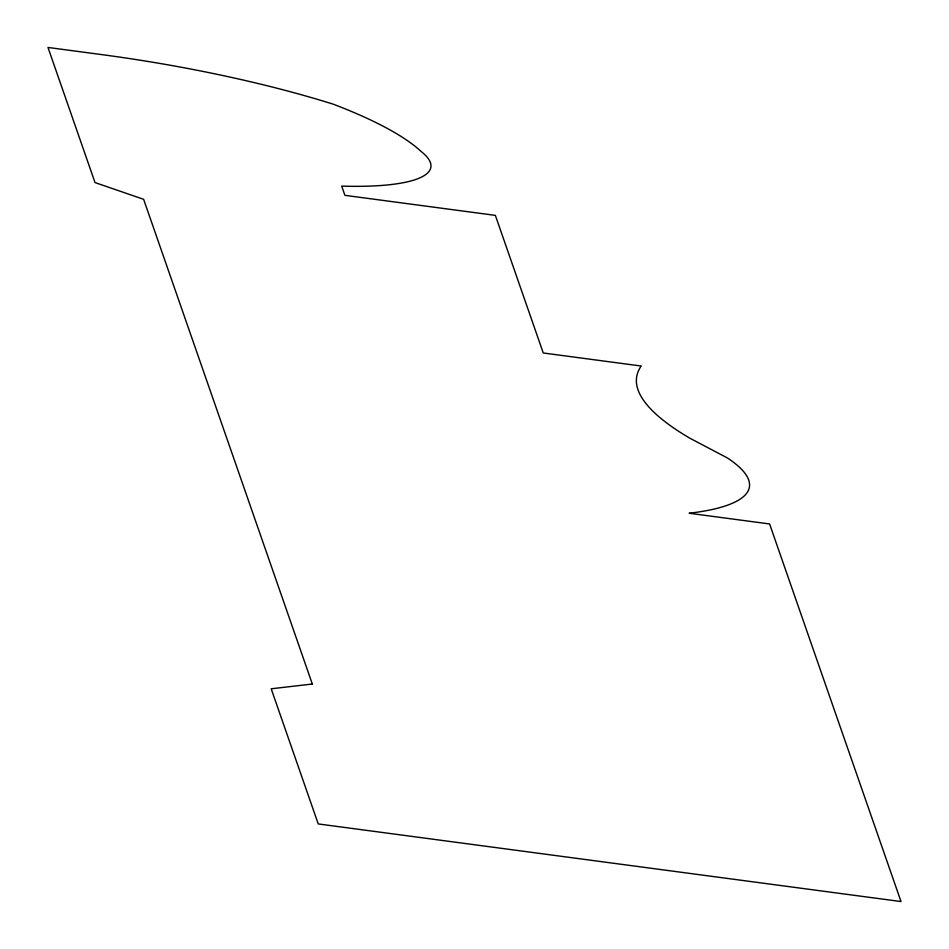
<?xml version="1.0" encoding="UTF-8"?>
<svg xmlns="http://www.w3.org/2000/svg" width="949" height="949" viewBox="0 0 949 949"><rect width="100%" height="100%" fill="white"/><g stroke="black" fill="none" stroke-linecap="round" stroke-linejoin="round"><path stroke-width="1.42" d="M312.316 684.027L271.2 688.796L318.235 823.934L901.016 901.55L769.603 523.967L689.128 513.243A258.887 57.355 9.1 0 0 727.468 457.999L689.662 438.106A476.647 105.6 9.1 0 1 641.227 366.029L543.255 352.981L495.366 215.376L344.914 195.34L341.699 186.111A171.01 37.889 9.1 0 0 421.107 151.46A357.109 79.111 9.1 0 0 333.194 104.153A353.491 78.316 9.1 0 0 104.948 55.042L47.984 47.45L95.019 182.576L143.619 199.302L312.316 684.027"/></g></svg>
